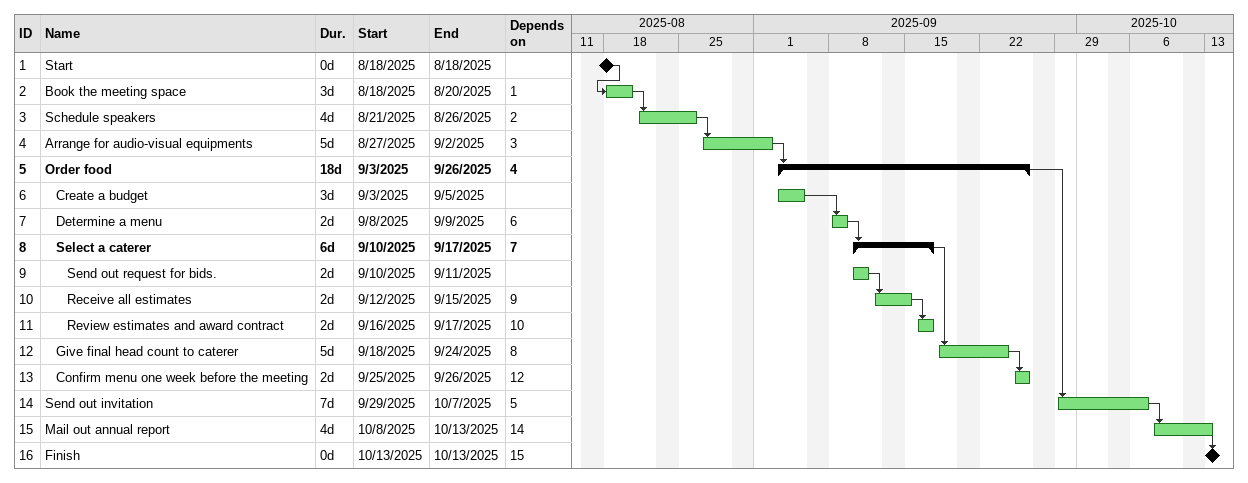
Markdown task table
| ID | Level | Task | Duration | Start | Finish | Predecessors |
|---|---|---|---|---|---|---|
| 1 | 1 | Start | 0d | 2025-08-18 | 2025-08-18 |  |
| 2 | 1 | Book the meeting space | 3d | 2025-08-18 | 2025-08-20 | 1 |
| 3 | 1 | Schedule speakers | 4d | 2025-08-21 | 2025-08-26 | 2 |
| 4 | 1 | Arrange for audio-visual equipments | 5d | 2025-08-27 | 2025-09-02 | 3 |
| 5 | 1 | **Order food** | 18d | 2025-09-03 | 2025-09-26 | 4 |
| 6 | 2 | Create a budget | 3d | 2025-09-03 | 2025-09-05 |  |
| 7 | 2 | Determine a menu | 2d | 2025-09-08 | 2025-09-09 | 6 |
| 8 | 2 | **Select a caterer** | 6d | 2025-09-10 | 2025-09-17 | 7 |
| 9 | 3 | Send out request for bids. | 2d | 2025-09-10 | 2025-09-11 |  |
| 10 | 3 | Receive all estimates | 2d | 2025-09-12 | 2025-09-15 | 9 |
| 11 | 3 | Review estimates and award contract | 2d | 2025-09-16 | 2025-09-17 | 10 |
| 12 | 2 | Give final head count to caterer | 5d | 2025-09-18 | 2025-09-24 | 8 |
| 13 | 2 | Confirm menu one week before the meeting | 2d | 2025-09-25 | 2025-09-26 | 12 |
| 14 | 1 | Send out invitation | 7d | 2025-09-29 | 2025-10-07 | 5 |
| 15 | 1 | Mail out annual report | 4d | 2025-10-08 | 2025-10-13 | 14 |
| 16 | 1 | Finish | 0d | 2025-10-13 | 2025-10-13 | 15 |
